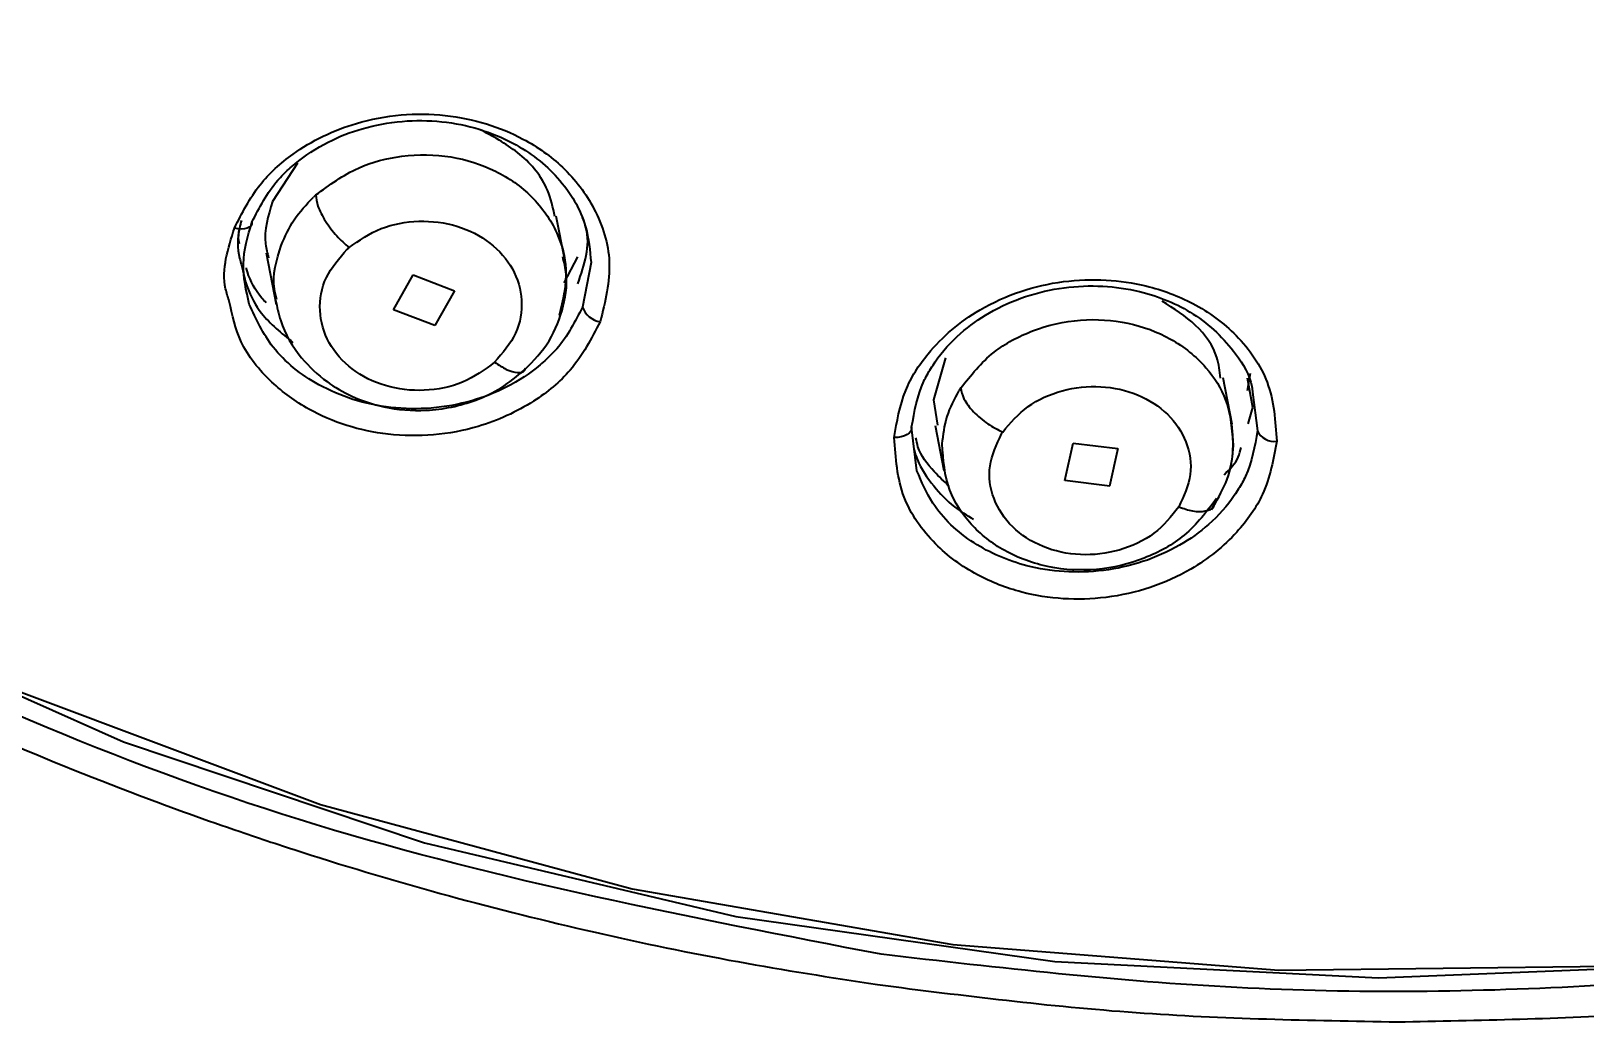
# Model space of a CAD drawing. Header units: millimetres. Extents: x 6110 to 6704, y -3675 to -2835.
# Drawn here: x 6317.635 to 6321.895, y -3199.677 to -3196.96 of the extents above; entities that cross this region are included whole.
import ezdxf

# ---------------------------------------------------------------- set-up
doc = ezdxf.new("R2010")
doc.units = ezdxf.units.MM
doc.header["$LTSCALE"] = 0.1
doc.layers.get('0').update_dxf_attribs({"lineweight": 13})
doc.layers.add('DIM', color=3, linetype='Continuous', lineweight=9)
doc.styles.get("Standard").update_dxf_attribs({"font": 'arial.ttf'})
doc.dimstyles.new('ISO-25', dxfattribs={"dimtxt": 2.5, "dimasz": 2.5, "dimexe": 1.25, "dimexo": 0.625, "dimtad": 1, "dimlfac": 5, "dimtxsty": 'Standard', "dimcen": 2.5, "dimadec": 0, "dimazin": 0, "dimtfac": 1, "dimtmove": 0, "dimatfit": 3, "dimfxl": 0, "dimarcsym": 0})

# ---------------------------------------------------------------- blocks, each defined once
blk = doc.blocks.new('*D64')
at = {"layer": 'Defpoints', "color": 0}
for p in [(6307.9519, -3094.4706), (6411.4918, -3594.1641), (6420.3266, -3594.1641)]:
    blk.add_point(p, dxfattribs=at)
at = {"layer": 'DIM', "color": 0, "lineweight": -2}
for p, q in [((6308.5769, -3094.4706), (6421.5766, -3094.4706)), ((6420.3266, -3098.4706), (6420.3266, -3590.1641)), ((6412.1168, -3594.1641), (6421.5766, -3594.1641))]:
    blk.add_line(p, q, dxfattribs=at)
at = {"layer": 'DIM', "color": 0}
for points in [[(6419.6599, -3098.4706), (6420.9932, -3098.4706), (6420.3266, -3094.4706)], [(6419.6599, -3590.1641), (6420.9932, -3590.1641), (6420.3266, -3594.1641)]]:
    blk.add_solid(points, dxfattribs=at)
at = {"layer": 'DIM', "color": 0, "insert": (6417.0795, -3344.3173), "char_height": 4, "attachment_point": 5, "rotation": 90}
blk.add_mtext('(2280)', dxfattribs=at)

msp = doc.modelspace()

# ---------------------------------------------------------------- linework, layer by layer
at = {"linetype": 'Continuous', "lineweight": 25}
for p, q in [((6318.3649, -3197.3226), (6318.2969, -3197.4275)), ((6318.4157, -3197.4095), (6318.409, -3197.4158)), ((6319.0981, -3197.5874), (6319.0748, -3197.468)), ((6318.2792, -3197.5681), (6318.307, -3197.71)), ((6319.1327, -3197.5796), (6319.0958, -3197.6505)), ((6319.17, -3197.5951), (6319.1466, -3197.7172)), ((6318.6288, -3197.7244), (6318.6825, -3197.6288)), ((6318.6823, -3197.629), (6318.7953, -3197.6723)), ((6318.7955, -3197.6721), (6318.7418, -3197.7677)), ((6318.7419, -3197.7676), (6318.6288, -3197.7243)), ((6320.1423, -3197.8567), (6320.1092, -3197.9719)), ((6320.928, -3198.0381), (6320.9031, -3197.9108)), ((6320.9776, -3197.8993), (6320.9689, -3197.9467)), ((6320.9846, -3197.9924), (6320.9702, -3197.9119)), ((6320.1838, -3197.9384), (6320.1791, -3197.9459)), ((6320.9839, -3197.9506), (6320.9971, -3198.0564)), ((6320.1092, -3197.9719), (6320.1196, -3198.0408)), ((6320.9713, -3198.0376), (6320.9846, -3197.9924)), ((6320.1136, -3198.0418), (6320.1377, -3198.1651)), ((6320.0637, -3198.1658), (6320.0491, -3198.0464)), ((6320.4694, -3198.1931), (6320.4921, -3198.0899)), ((6320.4919, -3198.0901), (6320.6146, -3198.1048)), ((6320.6147, -3198.1046), (6320.592, -3198.2079)), ((6320.5921, -3198.2078), (6320.4693, -3198.193))]:
    msp.add_line(p, q, dxfattribs=at)
at = {"linetype": 'Continuous', "lineweight": 25, "flags": 128}
for points in [[(6312.7897, -3193.0443), (6312.9342, -3193.6485), (6313.1968, -3194.4132), (6313.5416, -3195.1478), (6313.9653, -3195.8454), (6314.4638, -3196.4992), (6315.0323, -3197.1029), (6315.6654, -3197.6507), (6316.3569, -3198.1373), (6317.1002, -3198.5581), (6317.8881, -3198.9089), (6318.713, -3199.1864), (6319.567, -3199.3879), (6320.4419, -3199.5115), (6321.3292, -3199.5561), (6322.2204, -3199.521), (6323.1069, -3199.4068), (6323.9801, -3199.2145), (6324.8318, -3198.9459), (6325.6536, -3198.6037)], [(6312.833, -3193.0599), (6312.8734, -3193.2527), (6313.0953, -3194.0389), (6313.4031, -3194.798), (6313.7937, -3195.5225), (6314.2632, -3196.2052), (6314.8071, -3196.8394), (6315.4198, -3197.4187), (6316.0953, -3197.9373), (6316.8269, -3198.3902), (6317.6072, -3198.7728), (6318.4287, -3199.0813), (6319.283, -3199.3127), (6320.1616, -3199.4646), (6321.056, -3199.5355), (6321.9571, -3199.5248)], [(6318.2402, -3197.4844), (6318.2396, -3197.4898), (6318.237, -3197.4945), (6318.2327, -3197.4983), (6318.2268, -3197.5011), (6318.2195, -3197.5028), (6318.2111, -3197.5032), (6318.202, -3197.5025), (6318.1925, -3197.5005)], [(6320.0491, -3198.0464), (6320.0488, -3198.0521), (6320.0466, -3198.0576), (6320.0424, -3198.0626), (6320.0366, -3198.0669), (6320.0292, -3198.0705), (6320.0206, -3198.0731), (6320.0112, -3198.0746), (6320.0013, -3198.0749)]]:
    msp.add_lwpolyline(points, dxfattribs=at)
at = {"linetype": 'Continuous', "lineweight": 25}
for centre, radius, start, end in [((6319.2033, -3197.6976), 0.06, 199.046, 262.3018), ((6321.0428, -3198.035), 0.0505, 205.0818, 278.3567)]:
    msp.add_arc(centre, radius, start, end, dxfattribs=at)
for points, knots in [([(6321.293, -3200.4848), (6320.8419, -3200.4691), (6319.9316, -3200.4374), (6318.485, -3200.1606), (6316.9759, -3199.6585), (6315.4952, -3198.875), (6314.1777, -3197.8646), (6313.0843, -3196.6701), (6312.2263, -3195.3056), (6311.6675, -3193.8944), (6311.3755, -3192.4687), (6311.3229, -3191.1361), (6311.4712, -3189.8407), (6311.8197, -3188.5137), (6312.4334, -3187.1212), (6313.3515, -3185.7431), (6314.5158, -3184.505), (6315.8723, -3183.4637), (6317.4071, -3182.6293), (6318.9812, -3182.0699), (6320.5618, -3181.737), (6321.5761, -3181.6974), (6322.0888, -3181.6773)], [0, 0, 0, 0, 0.041768, 0.084276, 0.137195, 0.191649, 0.244568, 0.299021, 0.351941, 0.406395, 0.452689, 0.499999, 0.541767, 0.584275, 0.637195, 0.691649, 0.744569, 0.799023, 0.851943, 0.906397, 0.952691, 1, 1, 1, 1]), ([(6322.0888, -3181.6773), (6322.5399, -3181.6929), (6323.4501, -3181.7242), (6324.8965, -3182), (6326.4055, -3182.5015), (6327.8861, -3183.2845), (6329.2039, -3184.2963), (6330.2972, -3185.4904), (6331.1552, -3186.8551), (6331.738, -3188.3268), (6332.0396, -3189.8903), (6332.046, -3191.4736), (6331.7572, -3193.0595), (6331.1866, -3194.5759), (6330.3399, -3196.006), (6329.2566, -3197.2844), (6327.9474, -3198.3963), (6326.4733, -3199.2929), (6324.8497, -3199.9594), (6323.1116, -3200.3991), (6321.9071, -3200.4559), (6321.293, -3200.4848)], [0, 0, 0, 0, 0.041773, 0.084286, 0.13721, 0.19167, 0.244595, 0.299054, 0.351979, 0.406439, 0.459364, 0.513823, 0.566748, 0.621208, 0.674132, 0.728592, 0.781517, 0.835976, 0.888901, 0.94336, 1, 1, 1, 1]), ([(6321.3809, -3199.6773), (6321.6045, -3199.6729), (6322.0959, -3199.6632), (6322.797, -3199.5853), (6323.4932, -3199.4618), (6324.1897, -3199.2909), (6324.9737, -3199.0359), (6325.8098, -3198.6789), (6326.6008, -3198.2493), (6327.3343, -3197.763), (6328.0041, -3197.2281), (6328.6331, -3196.6205), (6329.1329, -3196.0371), (6329.5485, -3195.4647), (6329.8717, -3194.9443), (6330.1389, -3194.4335), (6330.3732, -3193.9065), (6330.5602, -3193.3904), (6330.701, -3192.8919), (6330.8106, -3192.4007), (6330.8941, -3191.8833), (6330.919, -3191.4904), (6330.9307, -3191.3068)], [0, 0, 0, 0, 0.0464086, 0.1019943, 0.1457751, 0.1926353, 0.2502527, 0.3164034, 0.3813084, 0.4380493, 0.5012503, 0.5626126, 0.6246974, 0.6667243, 0.7164237, 0.7588041, 0.7939083, 0.8444623, 0.8813604, 0.9103249, 0.9580831, 1, 1, 1, 1]), ([(6319.9651, -3199.4918), (6319.4424, -3199.391), (6318.397, -3199.1894), (6316.9474, -3198.5721), (6315.644, -3197.7458), (6314.5278, -3196.714), (6313.6496, -3195.5111), (6313.0765, -3194.3907), (6312.9117, -3193.6574), (6312.8538, -3193.3999)], [0, 0, 0, 0, 0.152878, 0.305756, 0.458634, 0.611512, 0.76439, 0.917269, 1, 1, 1, 1]), ([(6312.7572, -3193.4417), (6312.7659, -3193.4818), (6312.8228, -3193.745), (6312.9547, -3194.1354), (6313.1464, -3194.6248), (6313.3531, -3195.0665), (6313.5654, -3195.4515), (6313.7738, -3195.7846), (6313.9687, -3196.0712), (6314.2234, -3196.4095), (6314.5172, -3196.7555), (6314.8049, -3197.0573), (6315.058, -3197.3), (6315.3273, -3197.5388), (6315.6163, -3197.7726), (6315.9354, -3198.0069), (6316.2476, -3198.2163), (6316.5971, -3198.4292), (6317.0183, -3198.6593), (6317.4703, -3198.8731), (6317.8833, -3199.0404), (6318.1713, -3199.1441), (6318.4539, -3199.2377), (6318.7771, -3199.3336), (6319.176, -3199.433), (6319.5673, -3199.5145), (6319.8272, -3199.5551), (6319.9551, -3199.575)], [0, 0, 0, 0, 0.012754, 0.08379, 0.127677, 0.17588, 0.234617, 0.263195, 0.2967, 0.340883, 0.392561, 0.434717, 0.467046, 0.498266, 0.542804, 0.57819, 0.616042, 0.654185, 0.698929, 0.756921, 0.800012, 0.828197, 0.845414, 0.88589, 0.925146, 0.963182, 1, 1, 1, 1]), ([(6318.1925, -3197.5005), (6318.213, -3197.4595), (6318.2511, -3197.3835), (6318.3645, -3197.2806), (6318.5005, -3197.2139), (6318.6474, -3197.1864), (6318.7696, -3197.1876), (6318.8835, -3197.211), (6318.995, -3197.2573), (6319.1017, -3197.3335), (6319.1885, -3197.4487), (6319.2346, -3197.5981), (6319.2088, -3197.7024), (6319.1952, -3197.7571)], [0, 0, 0, 0, 0.095996, 0.177913, 0.298894, 0.374666, 0.447729, 0.518075, 0.585697, 0.672417, 0.770398, 0.879589, 1, 1, 1, 1]), ([(6318.2402, -3197.4844), (6318.2607, -3197.4442), (6318.2873, -3197.3921), (6318.3361, -3197.3434), (6318.3791, -3197.3058), (6318.4438, -3197.2634), (6318.5442, -3197.2241), (6318.6506, -3197.2043), (6318.7604, -3197.2053), (6318.8641, -3197.2263), (6318.9775, -3197.273), (6319.0888, -3197.3599), (6319.1597, -3197.4794), (6319.167, -3197.562), (6319.17, -3197.5951)], [0, 0, 0, 0, 0.116732, 0.151446, 0.170244, 0.256585, 0.333033, 0.415879, 0.496465, 0.574912, 0.65135, 0.776125, 0.910376, 1, 1, 1, 1]), ([(6319.0711, -3197.4689), (6319.0657, -3197.4444), (6319.0521, -3197.3818), (6318.9831, -3197.2943), (6318.9068, -3197.2524), (6318.8699, -3197.2322)], [0, 0, 0, 0, 0.2499091, 0.6369066, 1, 1, 1, 1]), ([(6318.4157, -3197.4095), (6318.4527, -3197.3823), (6318.5219, -3197.3313), (6318.6543, -3197.2974), (6318.7862, -3197.2989), (6318.9111, -3197.3388), (6319.0141, -3197.4116), (6319.0799, -3197.5071), (6319.111, -3197.6218), (6319.093, -3197.6981), (6319.083, -3197.7406)], [0, 0, 0, 0, 0.134278, 0.250726, 0.376796, 0.499507, 0.620812, 0.748747, 0.860373, 1, 1, 1, 1]), ([(6318.2969, -3197.4275), (6318.2847, -3197.4664), (6318.2685, -3197.5184), (6318.2825, -3197.5697), (6318.2861, -3197.5825)], [0, 0, 0, 0, 0.7494181, 1, 1, 1, 1]), ([(6318.4157, -3197.4095), (6318.4166, -3197.4192), (6318.418, -3197.4342), (6318.4294, -3197.4601), (6318.4413, -3197.4812), (6318.4561, -3197.5022), (6318.4775, -3197.5281), (6318.4951, -3197.5437), (6318.5065, -3197.5538)], [0, 0, 0, 0, 0.243273, 0.373732, 0.506248, 0.637841, 0.765654, 1, 1, 1, 1]), ([(6318.2117, -3197.4794), (6318.2097, -3197.4864), (6318.2002, -3197.5202), (6318.2002, -3197.5624), (6318.2097, -3197.5954), (6318.2115, -3197.6015)], [0, 0, 0, 0, 0.1757, 0.8479682, 1, 1, 1, 1]), ([(6318.2064, -3197.5438), (6318.2063, -3197.5436), (6318.2004, -3197.5227), (6318.2061, -3197.501), (6318.2117, -3197.4794)], [0, 0, 0, 0, 0.005548, 1, 1, 1, 1]), ([(6318.2331, -3197.7092), (6318.2246, -3197.6723), (6318.2071, -3197.597), (6318.229, -3197.5224), (6318.2402, -3197.4844)], [0, 0, 0, 0, 0.48976, 1, 1, 1, 1]), ([(6318.5065, -3197.5538), (6318.5345, -3197.5344), (6318.59, -3197.4959), (6318.6981, -3197.4762), (6318.8049, -3197.4899), (6318.8973, -3197.5372), (6318.9609, -3197.6103), (6318.9862, -3197.6987), (6318.9713, -3197.7922), (6318.9278, -3197.8428), (6318.9058, -3197.8683)], [0, 0, 0, 0, 0.125218, 0.248566, 0.372043, 0.495668, 0.618932, 0.743084, 0.870615, 1, 1, 1, 1]), ([(6319.1341, -3197.6531), (6319.1518, -3197.6012), (6319.1729, -3197.5397), (6319.1501, -3197.4806), (6319.1466, -3197.4714)], [0, 0, 0, 0, 0.844038, 1, 1, 1, 1]), ([(6318.1782, -3197.7012), (6318.1745, -3197.6899), (6318.1526, -3197.6244), (6318.1745, -3197.5566), (6318.1925, -3197.5005)], [0, 0, 0, 0, 0.17339, 1, 1, 1, 1]), ([(6318.3088, -3197.6961), (6318.3061, -3197.6865), (6318.2923, -3197.6379), (6318.3079, -3197.588), (6318.3204, -3197.5479)], [0, 0, 0, 0, 0.198041, 1, 1, 1, 1]), ([(6318.9058, -3197.8683), (6318.878, -3197.8887), (6318.8227, -3197.9293), (6318.713, -3197.951), (6318.6044, -3197.9383), (6318.5103, -3197.8911), (6318.4453, -3197.8169), (6318.4201, -3197.727), (6318.4361, -3197.6332), (6318.4799, -3197.583), (6318.5018, -3197.558)], [0, 0, 0, 0, 0.126075, 0.250713, 0.374166, 0.497369, 0.621398, 0.746857, 0.873516, 1, 1, 1, 1]), ([(6318.5018, -3197.558), (6318.5026, -3197.5573), (6318.5041, -3197.5559), (6318.5057, -3197.5545), (6318.5065, -3197.5538)], [0, 0, 0, 0, 0.500273, 1, 1, 1, 1]), ([(6318.2115, -3197.6015), (6318.2161, -3197.6224), (6318.2264, -3197.6683), (6318.2674, -3197.7451), (6318.3213, -3197.7886), (6318.3526, -3197.8139)], [0, 0, 0, 0, 0.258472, 0.569096, 1, 1, 1, 1]), ([(6318.2791, -3197.7053), (6318.2752, -3197.7011), (6318.2524, -3197.6758), (6318.2339, -3197.6428), (6318.226, -3197.6134), (6318.225, -3197.6098)], [0, 0, 0, 0, 0.150499, 0.893443, 1, 1, 1, 1]), ([(6318.9787, -3197.8982), (6319.0036, -3197.8733), (6319.054, -3197.8232), (6319.0943, -3197.7278), (6319.1083, -3197.6433), (6319.0965, -3197.5949), (6319.0926, -3197.579)], [0, 0, 0, 0, 0.284332, 0.573581, 0.86016, 1, 1, 1, 1]), ([(6320.0013, -3198.0749), (6320.0086, -3198.0313), (6320.0221, -3197.9503), (6320.1002, -3197.8262), (6320.2113, -3197.7313), (6320.345, -3197.671), (6320.4636, -3197.6438), (6320.581, -3197.6394), (6320.7031, -3197.6574), (6320.8297, -3197.7049), (6320.949, -3197.7939), (6321.0394, -3197.9249), (6321.0464, -3198.0299), (6321.0501, -3198.0849)], [0, 0, 0, 0, 0.096, 0.177925, 0.298931, 0.374702, 0.447771, 0.51813, 0.585771, 0.67247, 0.770432, 0.879605, 1, 1, 1, 1]), ([(6320.0491, -3198.0464), (6320.0565, -3198.0036), (6320.066, -3197.948), (6320.0982, -3197.8905), (6320.128, -3197.8448), (6320.1774, -3197.7896), (6320.2623, -3197.7289), (6320.3591, -3197.6855), (6320.4655, -3197.6609), (6320.5724, -3197.6567), (6320.6961, -3197.6748), (6320.8323, -3197.7308), (6320.9308, -3197.829), (6320.9794, -3197.9078), (6320.9833, -3197.9455), (6320.9839, -3197.9506)], [0, 0, 0, 0, 0.115106, 0.149339, 0.167878, 0.253024, 0.328413, 0.410109, 0.489578, 0.566937, 0.642317, 0.765324, 0.897676, 0.986029, 1, 1, 1, 1]), ([(6318.3053, -3197.6969), (6318.3092, -3197.7164), (6318.3206, -3197.7736), (6318.3678, -3197.8535), (6318.4396, -3197.9207), (6318.5164, -3197.9655), (6318.6079, -3197.9961), (6318.7262, -3198.0059), (6318.8377, -3197.9825), (6318.9276, -3197.9397), (6318.9671, -3197.9067), (6318.9876, -3197.8895)], [0, 0, 0, 0, 0.071599, 0.210366, 0.323268, 0.415386, 0.522476, 0.654767, 0.813218, 0.903091, 1, 1, 1, 1]), ([(6320.8957, -3197.9121), (6320.8937, -3197.8929), (6320.8881, -3197.8399), (6320.8328, -3197.7625), (6320.7681, -3197.7212), (6320.7357, -3197.7005)], [0, 0, 0, 0, 0.221485, 0.610194, 1, 1, 1, 1]), ([(6319.1952, -3197.7571), (6319.1713, -3197.8033), (6319.1284, -3197.8863), (6319.0087, -3197.985), (6318.8779, -3198.0454), (6318.7388, -3198.0717), (6318.6153, -3198.0696), (6318.4986, -3198.0452), (6318.3883, -3197.9978), (6318.2857, -3197.9218), (6318.2036, -3197.8201), (6318.1863, -3197.739), (6318.1782, -3197.7012)], [0, 0, 0, 0, 0.127464, 0.228603, 0.351207, 0.439734, 0.5282, 0.611065, 0.693877, 0.790298, 0.902378, 1, 1, 1, 1]), ([(6319.1466, -3197.7172), (6319.1263, -3197.7569), (6319.1001, -3197.8085), (6319.0521, -3197.8568), (6319.0092, -3197.8947), (6318.9439, -3197.9378), (6318.8418, -3197.9778), (6318.7336, -3197.9976), (6318.6218, -3197.9959), (6318.5163, -3197.9735), (6318.4006, -3197.9235), (6318.2911, -3197.8367), (6318.2517, -3197.75), (6318.2331, -3197.7092)], [0, 0, 0, 0, 0.127451, 0.165269, 0.185657, 0.282473, 0.367913, 0.46093, 0.551431, 0.639557, 0.725461, 0.870681, 1, 1, 1, 1]), ([(6320.1838, -3197.9384), (6320.2116, -3197.9038), (6320.2635, -3197.8392), (6320.3818, -3197.776), (6320.5103, -3197.7466), (6320.6435, -3197.7553), (6320.7651, -3197.8005), (6320.8575, -3197.876), (6320.9221, -3197.9778), (6320.9274, -3198.0547), (6320.9304, -3198.0974)], [0, 0, 0, 0, 0.134278, 0.250726, 0.376797, 0.499507, 0.620812, 0.748747, 0.860372, 1, 1, 1, 1]), ([(6318.9058, -3197.8683), (6318.9167, -3197.8756), (6318.9395, -3197.8909), (6318.9689, -3197.8984), (6318.9872, -3197.8958), (6318.9901, -3197.8867), (6318.9907, -3197.8846)], [0, 0, 0, 0, 0.282269, 0.592574, 0.910381, 1, 1, 1, 1]), ([(6320.1838, -3197.9384), (6320.1855, -3197.9481), (6320.1881, -3197.963), (6320.2031, -3197.9863), (6320.2184, -3198.0043), (6320.237, -3198.0216), (6320.2635, -3198.0419), (6320.285, -3198.0527), (6320.2989, -3198.0597)], [0, 0, 0, 0, 0.243271, 0.373729, 0.506244, 0.637838, 0.765651, 1, 1, 1, 1]), ([(6320.2989, -3198.0597), (6320.32, -3198.0347), (6320.362, -3197.9852), (6320.4606, -3197.9414), (6320.5681, -3197.9295), (6320.672, -3197.9528), (6320.7559, -3198.0075), (6320.8075, -3198.0855), (6320.8217, -3198.1777), (6320.795, -3198.2358), (6320.7816, -3198.2651)], [0, 0, 0, 0, 0.125218, 0.248566, 0.372043, 0.495668, 0.618933, 0.743085, 0.870615, 1, 1, 1, 1]), ([(6320.8711, -3198.2724), (6320.8855, -3198.2483), (6320.9145, -3198.1998), (6320.9337, -3198.1185), (6320.9295, -3198.0647), (6320.9274, -3198.0382)], [0, 0, 0, 0, 0.333617, 0.672259, 1, 1, 1, 1]), ([(6321.0501, -3198.0849), (6321.0412, -3198.1344), (6321.0252, -3198.2231), (6320.9397, -3198.3447), (6320.8316, -3198.4324), (6320.7051, -3198.4897), (6320.585, -3198.5165), (6320.4645, -3198.5205), (6320.3434, -3198.5011), (6320.2198, -3198.4532), (6320.1036, -3198.3665), (6320.0125, -3198.2363), (6320.0052, -3198.1308), (6320.0013, -3198.0749)], [0, 0, 0, 0, 0.108637, 0.19484, 0.299349, 0.374805, 0.45021, 0.520836, 0.591417, 0.673582, 0.769088, 0.877887, 1, 1, 1, 1]), ([(6320.152, -3198.2081), (6320.1381, -3198.1952), (6320.1036, -3198.163), (6320.0689, -3198.118), (6320.0624, -3198.0839), (6320.0608, -3198.0757)], [0, 0, 0, 0, 0.338102, 0.841068, 1, 1, 1, 1]), ([(6320.9971, -3198.0564), (6320.9898, -3198.0988), (6320.9804, -3198.1538), (6320.949, -3198.2107), (6320.9193, -3198.2567), (6320.8695, -3198.3127), (6320.7832, -3198.3743), (6320.6848, -3198.4183), (6320.5761, -3198.4426), (6320.4674, -3198.4458), (6320.3433, -3198.4262), (6320.2108, -3198.3684), (6320.1081, -3198.272), (6320.0764, -3198.1962), (6320.0637, -3198.1658)], [0, 0, 0, 0, 0.1153305, 0.1495549, 0.1680085, 0.2556213, 0.3329394, 0.417112, 0.4990083, 0.5787562, 0.6564941, 0.7793836, 0.911705, 1, 1, 1, 1]), ([(6320.7816, -3198.2651), (6320.7609, -3198.291), (6320.7198, -3198.3424), (6320.6203, -3198.3886), (6320.5114, -3198.4018), (6320.4059, -3198.3789), (6320.3202, -3198.3236), (6320.2683, -3198.2442), (6320.2551, -3198.1514), (6320.2821, -3198.0936), (6320.2957, -3198.0647)], [0, 0, 0, 0, 0.126075, 0.250713, 0.374166, 0.497369, 0.621398, 0.746857, 0.873516, 1, 1, 1, 1]), ([(6320.2957, -3198.0647), (6320.2962, -3198.0638), (6320.2973, -3198.0622), (6320.2984, -3198.0605), (6320.2989, -3198.0597)], [0, 0, 0, 0, 0.500272, 1, 1, 1, 1]), ([(6320.0556, -3198.1076), (6320.0585, -3198.1171), (6320.0693, -3198.1526), (6320.1064, -3198.2067), (6320.1583, -3198.2623), (6320.2007, -3198.2881), (6320.2186, -3198.299)], [0, 0, 0, 0, 0.123795, 0.461082, 0.773034, 1, 1, 1, 1]), ([(6320.8851, -3198.2419), (6320.8582, -3198.2776), (6320.8071, -3198.3451), (6320.6878, -3198.4115), (6320.5579, -3198.4427), (6320.4228, -3198.4353), (6320.3017, -3198.3911), (6320.2079, -3198.3162), (6320.1415, -3198.2151), (6320.1358, -3198.1358), (6320.1327, -3198.0924)], [0, 0, 0, 0, 0.134202, 0.25449, 0.379304, 0.500474, 0.62517, 0.743757, 0.85968, 1, 1, 1, 1]), ([(6320.9059, -3198.1768), (6320.9214, -3198.1614), (6320.9442, -3198.1387), (6320.9504, -3198.1109), (6320.9524, -3198.1019)], [0, 0, 0, 0, 0.6790857, 1, 1, 1, 1]), ([(6320.9304, -3198.0974), (6320.9289, -3198.1227), (6320.9274, -3198.1481), (6320.9167, -3198.1717), (6320.9167, -3198.1719)], [0, 0, 0, 0, 0.994877, 1, 1, 1, 1]), ([(6320.7816, -3198.2651), (6320.7946, -3198.2694), (6320.8217, -3198.2785), (6320.8561, -3198.2778), (6320.8777, -3198.2688), (6320.8804, -3198.257), (6320.8813, -3198.2533)], [0, 0, 0, 0, 0.267585, 0.561746, 0.863017, 1, 1, 1, 1]), ([(6318.0012, -3204.2867), (6318.0206, -3203.924), (6318.0563, -3203.2561), (6317.9812, -3202.5422), (6317.9078, -3202.1253), (6317.8668, -3201.9304), (6317.8235, -3201.7517), (6317.7585, -3201.5148), (6317.6627, -3201.2229), (6317.5316, -3200.9019), (6317.3816, -3200.5936), (6317.2539, -3200.371), (6317.1464, -3200.2036), (6317.0327, -3200.036), (6316.8584, -3199.8105), (6316.6669, -3199.5854), (6316.538, -3199.4727), (6316.4985, -3199.4381)], [0, 0, 0, 0, 0.184057, 0.338983, 0.377927, 0.414481, 0.448645, 0.480419, 0.552971, 0.625031, 0.6848, 0.759808, 0.783215, 0.80934, 0.887401, 0.965483, 1, 1, 1, 1]), ([(6319.9551, -3199.575), (6320.1911, -3199.6048), (6320.663, -3199.6643), (6321.1416, -3199.673), (6321.3809, -3199.6773)], [0, 0, 0, 0, 0.499986, 1, 1, 1, 1])]:
    msp.add_open_spline(points, degree=3, knots=knots, dxfattribs=at)
for points in [[(6330.8559, -3191.2877), (6330.833, -3191.5865), (6330.7872, -3192.184), (6330.5847, -3193.0699), (6330.2868, -3193.935), (6329.8873, -3194.7693), (6329.3933, -3195.5632), (6328.8101, -3196.3073), (6328.1445, -3196.9929), (6327.4043, -3197.6122), (6326.5981, -3198.1579), (6325.7352, -3198.6237), (6324.8257, -3199.0041), (6323.8802, -3199.2945), (6322.9096, -3199.4923), (6321.9257, -3199.5928), (6320.938, -3199.6035), (6320.2894, -3199.5291), (6319.9651, -3199.4918)], [(6318.3204, -3197.5479), (6318.3309, -3197.5239), (6318.3521, -3197.4757), (6318.39, -3197.4357), (6318.409, -3197.4158)], [(6320.1327, -3198.0924), (6320.1358, -3198.067), (6320.1419, -3198.0163), (6320.1667, -3197.9694), (6320.1791, -3197.9459)]]:
    msp.add_open_spline(points, degree=3, dxfattribs=at)

# ---------------------------------------------------------------- dimensions: what is measured, and where the dimension line sits
at = {"layer": 'DIM'}
dim = msp.add_linear_dim(base=(6420.3266, -3594.1641), p1=(6307.9519, -3094.4706), p2=(6411.4918, -3594.1641), angle=90, text='(2280)', dimstyle='ISO-25', override={"dimtxt": 4, "dimasz": 4, "dimlfac": 4, "dimadec": 1, "dimfxl": 1.25}, dxfattribs=at)
dim.commit()
dim.dimension.update_dxf_attribs({"geometry": '*D64', "text_midpoint": (6420.3266, -3344.3173), "dimtype": 160})

doc.saveas('drawing.dxf')
